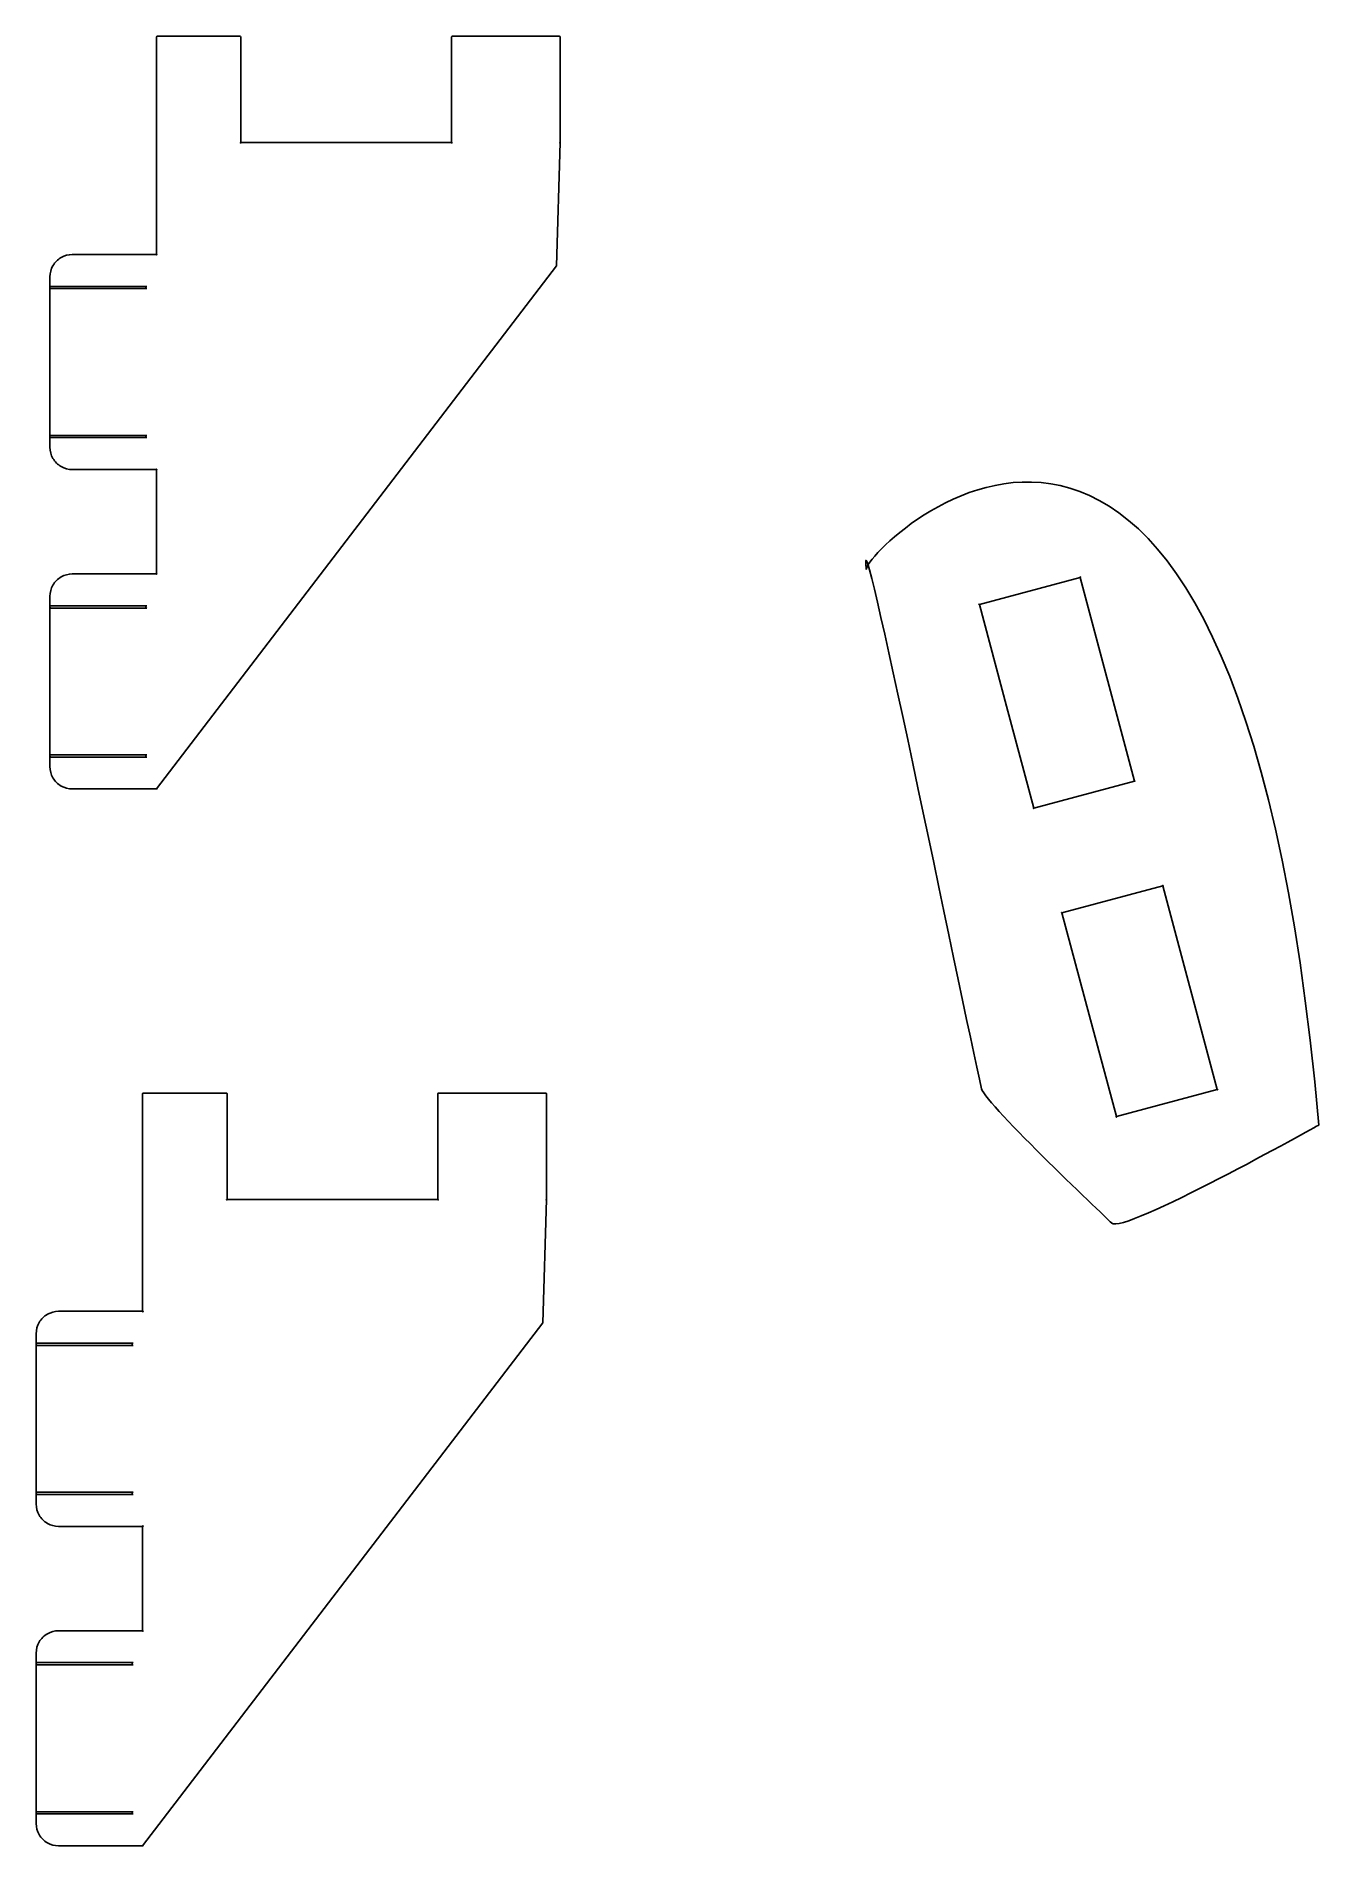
# Model space of a CAD drawing. Extents: x 28 to 147, y 1744 to 1913.
import ezdxf

# ---------------------------------------------------------------- set-up
doc = ezdxf.new("R2010")
doc.units = 0
doc.layers.add('Layer_1', color=7, linetype='CONTINUOUS')

msp = doc.modelspace()

# ---------------------------------------------------------------- linework, layer by layer
at = {"layer": 'Layer_1', "color": 7}
for points in [[(38.9317, 1912.425294), (38.9317, 1902.525096), (38.9317, 1892.22489), (31.1117, 1892.22489)], [(46.6817, 1912.525296), (39.0317, 1912.525296)], [(66.3817, 1912.425294), (66.3817, 1902.625098), (46.7817, 1902.625098), (46.7817, 1912.425294)], [(76.3817, 1912.525296), (66.4817, 1912.525296)], [(76.153547, 1891.156869), (76.4817, 1902.625098), (76.4817, 1912.425294)], [(29.0317, 1890.144848), (29.0317, 1889.154829)], [(31.1117, 1842.523896), (38.9317, 1842.523896), (76.153547, 1891.156869)], [(29.0317, 1889.154829), (29.0317, 1875.294551)], [(38.0417, 1889.254831), (29.1317, 1889.254831)], [(29.1317, 1889.054827), (38.0417, 1889.054827)], [(29.0317, 1875.294551), (29.0317, 1874.304532)], [(38.0417, 1875.394553), (29.1317, 1875.394553)], [(29.1317, 1875.194549), (38.0417, 1875.194549)], [(31.1117, 1872.22449), (38.9317, 1872.22449), (38.9317, 1862.524296), (31.1117, 1862.524296)], [(29.0317, 1860.444254), (29.0317, 1859.454235)], [(29.0317, 1859.454235), (29.0317, 1845.593957)], [(38.0417, 1859.554237), (29.1317, 1859.554237)], [(29.1317, 1859.354233), (38.0417, 1859.354233)], [(29.0317, 1845.593957), (29.0317, 1844.603938)], [(38.0417, 1845.693959), (29.1317, 1845.693959)], [(29.1317, 1845.493955), (38.0417, 1845.493955)], [(37.6543, 1814.155294), (37.6543, 1804.255096), (37.6543, 1793.95489), (29.8343, 1793.95489)], [(45.4043, 1814.255296), (37.7543, 1814.255296)], [(65.1043, 1814.155294), (65.1043, 1804.355098), (45.5043, 1804.355098), (45.5043, 1814.155294)], [(75.1043, 1814.255296), (65.2043, 1814.255296)], [(74.876147, 1792.886869), (75.2043, 1804.355098), (75.2043, 1814.155294)], [(29.8343, 1744.253896), (37.6543, 1744.253896), (74.876147, 1792.886869)], [(27.7543, 1791.874848), (27.7543, 1790.884829)], [(27.7543, 1790.884829), (27.7543, 1777.024551)], [(36.7643, 1790.984831), (27.8543, 1790.984831)], [(27.8543, 1790.784827), (36.7643, 1790.784827)], [(27.7543, 1777.024551), (27.7543, 1776.034532)], [(36.7643, 1777.124553), (27.8543, 1777.124553)], [(27.8543, 1776.924549), (36.7643, 1776.924549)], [(29.8343, 1773.95449), (37.6543, 1773.95449), (37.6543, 1764.254296), (29.8343, 1764.254296)], [(27.7543, 1762.174254), (27.7543, 1761.184235)], [(27.7543, 1761.184235), (27.7543, 1747.323957)], [(36.7643, 1761.284237), (27.8543, 1761.284237)], [(27.8543, 1761.084233), (36.7643, 1761.084233)], [(27.7543, 1747.323957), (27.7543, 1746.333938)], [(36.7643, 1747.423959), (27.8543, 1747.423959)], [(27.8543, 1747.223955), (36.7643, 1747.223955)]]:
    msp.add_lwpolyline(points, dxfattribs=at)
for points in [[(104.94286, 1862.9241)], [(117.99595, 1850.2223), (115.45895, 1859.6885), (124.82895, 1862.1985), (129.90195, 1843.2662), (120.53195, 1840.7562)], [(125.68295, 1821.5339), (123.14595, 1831), (132.51595, 1833.5101), (137.58895, 1814.5778), (128.21895, 1812.0677)]]:
    msp.add_lwpolyline(points, close=True, dxfattribs=at)
for points in [[(39.0317, 1912.525296), (38.9767, 1912.525296), (38.9317, 1912.480295), (38.9317, 1912.425294)], [(46.7817, 1912.425294), (46.7817, 1912.480295), (46.7367, 1912.525296), (46.6817, 1912.525296)], [(66.4817, 1912.525296), (66.4267, 1912.525296), (66.3817, 1912.480295), (66.3817, 1912.425294)], [(76.4817, 1912.425294), (76.4817, 1912.480295), (76.4367, 1912.525296), (76.3817, 1912.525296)], [(46.7817, 1902.625098), (46.6817, 1902.625098), (46.7817, 1902.525096), (46.7817, 1902.625098)], [(66.3817, 1902.625098), (66.3817, 1902.525096), (66.4817, 1902.625098), (66.3817, 1902.625098)], [(76.4817, 1902.625098), (76.3817, 1902.625098), (76.4817, 1902.525096), (76.4817, 1902.625098)], [(147.02709, 1811.2745), (139.30133, 1899.0818), (104.677, 1864.8221), (104.94286, 1862.9241)], [(30.0717, 1891.945885), (29.7557, 1891.762881), (29.4927, 1891.500876), (29.3107, 1891.184869)], [(31.1117, 1892.22489), (30.7467, 1892.22489), (30.3877, 1892.128888), (30.0717, 1891.945885)], [(38.9317, 1892.22489), (38.9317, 1892.124888), (39.0317, 1892.22489), (38.9317, 1892.22489)], [(29.3107, 1891.184869), (29.1277, 1890.867863), (29.0317, 1890.509856), (29.0317, 1890.144848)], [(29.1317, 1889.254831), (29.0767, 1889.254831), (29.0317, 1889.20983), (29.0317, 1889.154829)], [(29.0317, 1889.154829), (29.0317, 1889.098828), (29.0767, 1889.054827), (29.1317, 1889.054827)], [(37.9417, 1889.154829), (37.9417, 1889.171829), (37.9467, 1889.188829), (37.9547, 1889.20483)], [(37.9547, 1889.104828), (37.9467, 1889.119828), (37.9417, 1889.136828), (37.9417, 1889.154829)], [(37.9547, 1889.20483), (37.9637, 1889.21983), (37.9767, 1889.23183), (37.9917, 1889.24083)], [(37.9917, 1889.067827), (37.9767, 1889.077827), (37.9637, 1889.088827), (37.9547, 1889.104828)], [(37.9917, 1889.24083), (38.0067, 1889.250831), (38.0237, 1889.254831), (38.0417, 1889.254831)], [(38.0417, 1889.054827), (38.0237, 1889.054827), (38.0067, 1889.054827), (37.9917, 1889.067827)], [(29.1317, 1875.394553), (29.0767, 1875.394553), (29.0317, 1875.349553), (29.0317, 1875.294551)], [(29.0317, 1875.294551), (29.0317, 1875.23855), (29.0767, 1875.194549), (29.1317, 1875.194549)], [(37.9417, 1875.294551), (37.9417, 1875.311552), (37.9467, 1875.328552), (37.9547, 1875.344552)], [(37.9547, 1875.24455), (37.9467, 1875.259551), (37.9417, 1875.276551), (37.9417, 1875.294551)], [(37.9547, 1875.344552), (37.9637, 1875.359553), (37.9767, 1875.371553), (37.9917, 1875.380553)], [(37.9917, 1875.20755), (37.9767, 1875.21755), (37.9637, 1875.22855), (37.9547, 1875.24455)], [(37.9917, 1875.380553), (38.0067, 1875.390553), (38.0237, 1875.394553), (38.0417, 1875.394553)], [(38.0417, 1875.194549), (38.0237, 1875.194549), (38.0067, 1875.194549), (37.9917, 1875.20755)], [(29.0317, 1874.304532), (29.0317, 1873.939524), (29.1277, 1873.580517), (29.3107, 1873.264511)], [(29.3107, 1873.264511), (29.4927, 1872.947505), (29.7557, 1872.685499), (30.0717, 1872.502496)], [(30.0717, 1872.502496), (30.3877, 1872.320492), (30.7467, 1872.22449), (31.1117, 1872.22449)], [(38.9317, 1872.22449), (39.0317, 1872.22449), (38.9317, 1872.324492), (38.9317, 1872.22449)], [(104.94286, 1862.9241), (104.08417, 1870.7957), (113.7697, 1823.0569), (115.66896, 1814.6422)], [(29.3107, 1861.484275), (29.1277, 1861.167269), (29.0317, 1860.809262), (29.0317, 1860.444254)], [(30.0717, 1862.245291), (29.7557, 1862.062287), (29.4927, 1861.800282), (29.3107, 1861.484275)], [(31.1117, 1862.524296), (30.7467, 1862.524296), (30.3877, 1862.428294), (30.0717, 1862.245291)], [(38.9317, 1862.524296), (38.9317, 1862.424294), (39.0317, 1862.524296), (38.9317, 1862.524296)], [(124.82895, 1862.1985), (124.92495, 1862.2245), (124.80295, 1862.2955), (124.82895, 1862.1985)], [(29.1317, 1859.554237), (29.0767, 1859.554237), (29.0317, 1859.509236), (29.0317, 1859.454235)], [(29.0317, 1859.454235), (29.0317, 1859.398234), (29.0767, 1859.354233), (29.1317, 1859.354233)], [(37.9417, 1859.454235), (37.9417, 1859.471235), (37.9467, 1859.488235), (37.9547, 1859.504236)], [(37.9547, 1859.404234), (37.9467, 1859.419234), (37.9417, 1859.436234), (37.9417, 1859.454235)], [(37.9547, 1859.504236), (37.9637, 1859.519236), (37.9767, 1859.531236), (37.9917, 1859.540236)], [(37.9917, 1859.367233), (37.9767, 1859.377233), (37.9637, 1859.388233), (37.9547, 1859.404234)], [(37.9917, 1859.540236), (38.0067, 1859.550237), (38.0237, 1859.554237), (38.0417, 1859.554237)], [(115.45895, 1859.6885), (115.43295, 1859.7845), (115.36295, 1859.6625), (115.45895, 1859.6885)], [(38.0417, 1859.354233), (38.0237, 1859.354233), (38.0067, 1859.354233), (37.9917, 1859.367233)], [(29.1317, 1845.693959), (29.0767, 1845.693959), (29.0317, 1845.648959), (29.0317, 1845.593957)], [(29.0317, 1845.593957), (29.0317, 1845.537956), (29.0767, 1845.493955), (29.1317, 1845.493955)], [(29.0317, 1844.603938), (29.0317, 1844.23893), (29.1277, 1843.879923), (29.3107, 1843.563917)], [(37.9417, 1845.593957), (37.9417, 1845.610958), (37.9467, 1845.627958), (37.9547, 1845.643958)], [(37.9547, 1845.543956), (37.9467, 1845.558957), (37.9417, 1845.575957), (37.9417, 1845.593957)], [(37.9547, 1845.643958), (37.9637, 1845.658959), (37.9767, 1845.670959), (37.9917, 1845.679959)], [(37.9917, 1845.506956), (37.9767, 1845.516956), (37.9637, 1845.527956), (37.9547, 1845.543956)], [(37.9917, 1845.679959), (38.0067, 1845.689959), (38.0237, 1845.693959), (38.0417, 1845.693959)], [(38.0417, 1845.493955), (38.0237, 1845.493955), (38.0067, 1845.493955), (37.9917, 1845.506956)], [(29.3107, 1843.563917), (29.4927, 1843.246911), (29.7557, 1842.984905), (30.0717, 1842.801902)], [(30.0717, 1842.801902), (30.3877, 1842.619898), (30.7467, 1842.523896), (31.1117, 1842.523896)], [(38.9317, 1842.523896), (39.0317, 1842.523896), (38.9317, 1842.623898), (38.9317, 1842.523896)], [(129.90195, 1843.2662), (129.92795, 1843.1702), (129.99795, 1843.2922), (129.90195, 1843.2662)], [(120.53195, 1840.7562), (120.43595, 1840.7302), (120.55795, 1840.6592), (120.53195, 1840.7562)], [(132.51595, 1833.5101), (132.61195, 1833.5361), (132.48995, 1833.6071), (132.51595, 1833.5101)], [(123.14595, 1831), (123.11995, 1831.096), (123.04995, 1830.974), (123.14595, 1831)], [(37.7543, 1814.255296), (37.6993, 1814.255296), (37.6543, 1814.210295), (37.6543, 1814.155294)], [(45.5043, 1814.155294), (45.5043, 1814.210295), (45.4593, 1814.255296), (45.4043, 1814.255296)], [(65.2043, 1814.255296), (65.1493, 1814.255296), (65.1043, 1814.210295), (65.1043, 1814.155294)], [(75.2043, 1814.155294), (75.2043, 1814.210295), (75.1593, 1814.255296), (75.1043, 1814.255296)], [(115.66896, 1814.6422), (116.04996, 1813.2172), (127.77102, 1802.1605), (127.77102, 1802.1605)], [(137.58895, 1814.5778), (137.61395, 1814.4818), (137.68495, 1814.6038), (137.58895, 1814.5778)], [(127.77102, 1802.1605), (128.71902, 1801.0315), (147.02709, 1811.2745), (147.02709, 1811.2745)], [(128.21895, 1812.0677), (128.12295, 1812.0417), (128.24495, 1811.9707), (128.21895, 1812.0677)], [(45.5043, 1804.355098), (45.4043, 1804.355098), (45.5043, 1804.255096), (45.5043, 1804.355098)], [(65.1043, 1804.355098), (65.1043, 1804.255096), (65.2043, 1804.355098), (65.1043, 1804.355098)], [(75.2043, 1804.355098), (75.1043, 1804.355098), (75.2043, 1804.255096), (75.2043, 1804.355098)], [(29.8343, 1793.95489), (29.4693, 1793.95489), (29.1103, 1793.858888), (28.7943, 1793.675885)], [(37.6543, 1793.95489), (37.6543, 1793.854888), (37.7543, 1793.95489), (37.6543, 1793.95489)], [(28.0333, 1792.914869), (27.8503, 1792.597863), (27.7543, 1792.239856), (27.7543, 1791.874848)], [(28.7943, 1793.675885), (28.4783, 1793.492881), (28.2153, 1793.230876), (28.0333, 1792.914869)], [(27.8543, 1790.984831), (27.7993, 1790.984831), (27.7543, 1790.93983), (27.7543, 1790.884829)], [(27.7543, 1790.884829), (27.7543, 1790.828828), (27.7993, 1790.784827), (27.8543, 1790.784827)], [(36.6643, 1790.884829), (36.6643, 1790.901829), (36.6693, 1790.918829), (36.6773, 1790.93483)], [(36.6773, 1790.834828), (36.6693, 1790.849828), (36.6643, 1790.866828), (36.6643, 1790.884829)], [(36.6773, 1790.93483), (36.6863, 1790.94983), (36.6993, 1790.96183), (36.7143, 1790.97083)], [(36.7143, 1790.797827), (36.6993, 1790.807827), (36.6863, 1790.818827), (36.6773, 1790.834828)], [(36.7143, 1790.97083), (36.7293, 1790.980831), (36.7463, 1790.984831), (36.7643, 1790.984831)], [(36.7643, 1790.784827), (36.7463, 1790.784827), (36.7293, 1790.784827), (36.7143, 1790.797827)], [(27.8543, 1777.124553), (27.7993, 1777.124553), (27.7543, 1777.079553), (27.7543, 1777.024551)], [(27.7543, 1777.024551), (27.7543, 1776.96855), (27.7993, 1776.924549), (27.8543, 1776.924549)], [(36.6643, 1777.024551), (36.6643, 1777.041552), (36.6693, 1777.058552), (36.6773, 1777.074552)], [(36.6773, 1776.97455), (36.6693, 1776.989551), (36.6643, 1777.006551), (36.6643, 1777.024551)], [(36.6773, 1777.074552), (36.6863, 1777.089553), (36.6993, 1777.101553), (36.7143, 1777.110553)], [(36.7143, 1776.93755), (36.6993, 1776.94755), (36.6863, 1776.95855), (36.6773, 1776.97455)], [(36.7143, 1777.110553), (36.7293, 1777.120553), (36.7463, 1777.124553), (36.7643, 1777.124553)], [(27.7543, 1776.034532), (27.7543, 1775.669524), (27.8503, 1775.310517), (28.0333, 1774.994511)], [(36.7643, 1776.924549), (36.7463, 1776.924549), (36.7293, 1776.924549), (36.7143, 1776.93755)], [(28.0333, 1774.994511), (28.2153, 1774.677505), (28.4783, 1774.415499), (28.7943, 1774.232496)], [(28.7943, 1774.232496), (29.1103, 1774.050492), (29.4693, 1773.95449), (29.8343, 1773.95449)], [(37.6543, 1773.95449), (37.7543, 1773.95449), (37.6543, 1774.054492), (37.6543, 1773.95449)], [(28.7943, 1763.975291), (28.4783, 1763.792287), (28.2153, 1763.530282), (28.0333, 1763.214275)], [(29.8343, 1764.254296), (29.4693, 1764.254296), (29.1103, 1764.158294), (28.7943, 1763.975291)], [(37.6543, 1764.254296), (37.6543, 1764.154294), (37.7543, 1764.254296), (37.6543, 1764.254296)], [(28.0333, 1763.214275), (27.8503, 1762.897269), (27.7543, 1762.539262), (27.7543, 1762.174254)], [(27.8543, 1761.284237), (27.7993, 1761.284237), (27.7543, 1761.239236), (27.7543, 1761.184235)], [(27.7543, 1761.184235), (27.7543, 1761.128234), (27.7993, 1761.084233), (27.8543, 1761.084233)], [(36.6643, 1761.184235), (36.6643, 1761.201235), (36.6693, 1761.218235), (36.6773, 1761.234236)], [(36.6773, 1761.134234), (36.6693, 1761.149234), (36.6643, 1761.166234), (36.6643, 1761.184235)], [(36.6773, 1761.234236), (36.6863, 1761.249236), (36.6993, 1761.261236), (36.7143, 1761.270236)], [(36.7143, 1761.097233), (36.6993, 1761.107233), (36.6863, 1761.118233), (36.6773, 1761.134234)], [(36.7143, 1761.270236), (36.7293, 1761.280237), (36.7463, 1761.284237), (36.7643, 1761.284237)], [(36.7643, 1761.084233), (36.7463, 1761.084233), (36.7293, 1761.084233), (36.7143, 1761.097233)], [(27.8543, 1747.423959), (27.7993, 1747.423959), (27.7543, 1747.378959), (27.7543, 1747.323957)], [(27.7543, 1747.323957), (27.7543, 1747.267956), (27.7993, 1747.223955), (27.8543, 1747.223955)], [(36.6643, 1747.323957), (36.6643, 1747.340958), (36.6693, 1747.357958), (36.6773, 1747.373958)], [(36.6773, 1747.273956), (36.6693, 1747.288957), (36.6643, 1747.305957), (36.6643, 1747.323957)], [(36.6773, 1747.373958), (36.6863, 1747.388959), (36.6993, 1747.400959), (36.7143, 1747.409959)], [(36.7143, 1747.236956), (36.6993, 1747.246956), (36.6863, 1747.257956), (36.6773, 1747.273956)], [(36.7143, 1747.409959), (36.7293, 1747.419959), (36.7463, 1747.423959), (36.7643, 1747.423959)], [(36.7643, 1747.223955), (36.7463, 1747.223955), (36.7293, 1747.223955), (36.7143, 1747.236956)], [(27.7543, 1746.333938), (27.7543, 1745.96893), (27.8503, 1745.609923), (28.0333, 1745.293917)], [(28.0333, 1745.293917), (28.2153, 1744.976911), (28.4783, 1744.714905), (28.7943, 1744.531902)], [(28.7943, 1744.531902), (29.1103, 1744.349898), (29.4693, 1744.253896), (29.8343, 1744.253896)], [(37.6543, 1744.253896), (37.7543, 1744.253896), (37.6543, 1744.353898), (37.6543, 1744.253896)]]:
    msp.add_open_spline(points, degree=3, dxfattribs=at)

doc.saveas('drawing.dxf')
